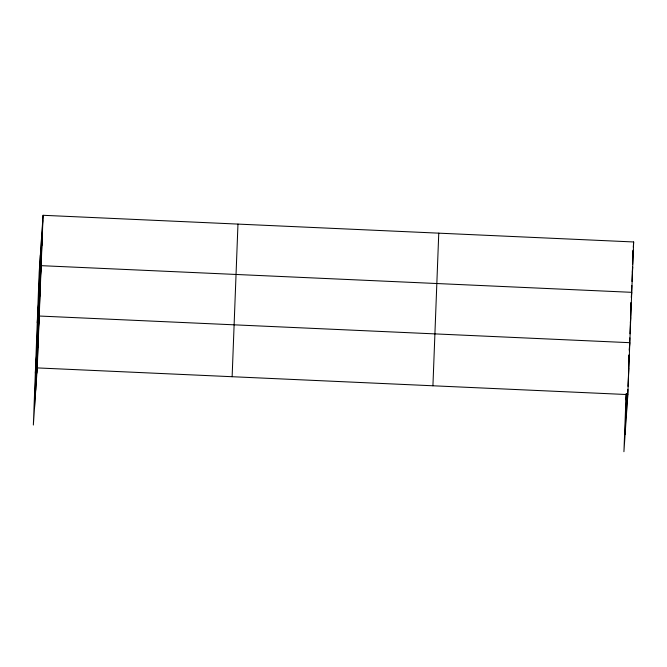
<?xml version="1.0" encoding="UTF-8"?>
<svg xmlns="http://www.w3.org/2000/svg" width="667" height="667" viewBox="0 0 667 667"><rect width="100%" height="100%" fill="white"/><g stroke="black" fill="none" stroke-linecap="round" stroke-linejoin="round"><path stroke-width="1" d="M34.517 407.912L40.353 255.294M35.718 390.27L41.554 237.652M36.885 373.145L42.721 220.527M43.08 215.291L39.178 272.419L33.35 425.037L37.244 367.909L43.08 215.291L633.65 241.963L627.822 394.581L623.92 451.709L626.138 393.772M232.133 376.713L237.969 224.095M432.925 385.776L438.761 233.158M625.087 434.584L626.638 394.105M626.296 416.942L627.163 394.105M627.464 399.816L627.855 389.436M627.981 386.326L628.806 368.634M628.648 368.684L629.164 355.194M629.323 351.042L629.831 337.852M629.981 333.825L630.482 320.727M630.64 316.7L631.174 302.601M631.832 285.476L631.366 297.565L631.724 292.329L41.154 265.658L37.26 322.786M631.982 281.449L632.524 267.342M632.641 264.324L633.175 250.217L632.675 256.261M41.754 245.714L42.113 240.479M39.837 296.073L40.187 290.837M35.334 373.145L39.228 316.025L629.798 342.688L629.306 349.942M37.877 347.207L38.236 341.971M633.291 247.199L633.65 241.963M632.333 272.378L632.691 267.142M630.407 322.745L630.765 317.509M625.904 399.816L626.321 393.772M630.682 307.637L631.024 302.601M628.622 360.013L628.964 354.977M37.244 367.909L627.822 394.581"/></g></svg>
